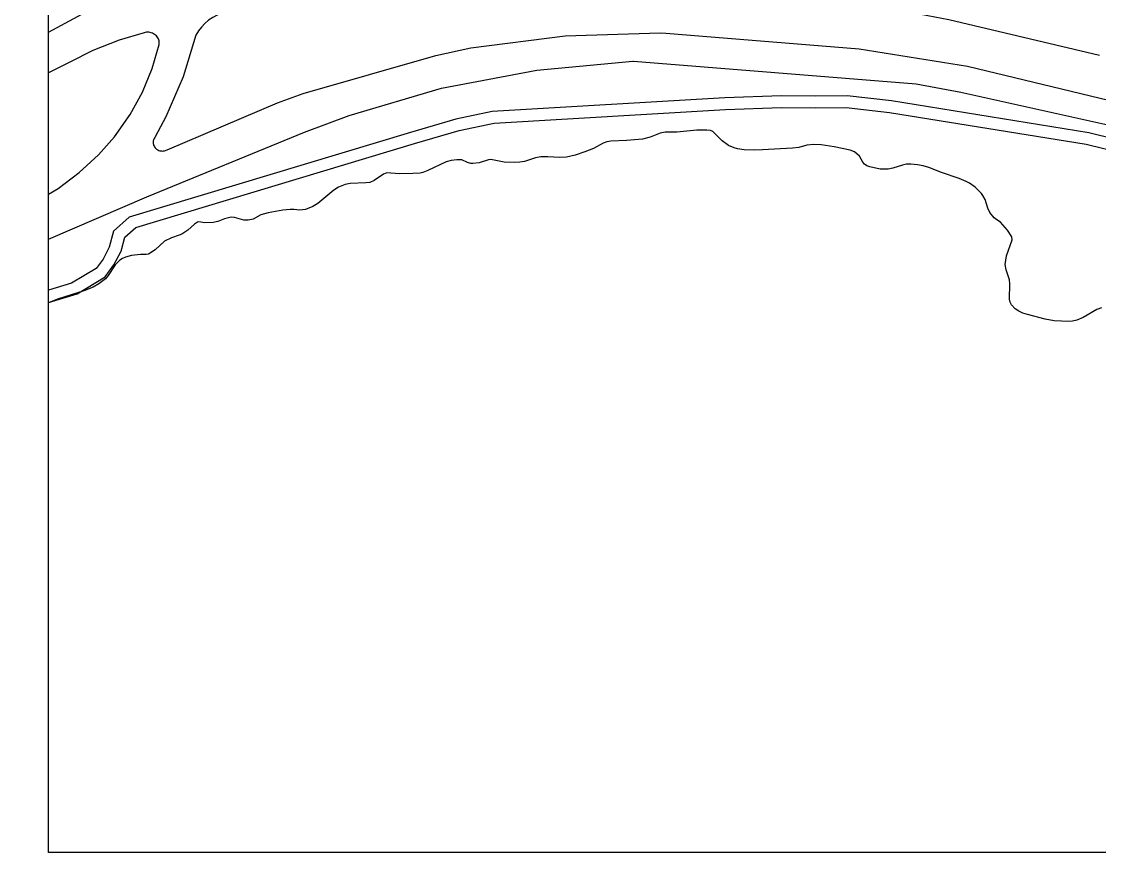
# Model space of a CAD drawing. Header units: metres. Extents: x -1339 to -841, y 9870 to 10292.
# Drawn here: x -1339 to -1119.5, y 9869.5 to 10038.8 of the extents above; entities that cross this region are included whole.
import ezdxf

# ---------------------------------------------------------------- set-up
doc = ezdxf.new("R2010")
doc.units = ezdxf.units.M
doc.header["$LTSCALE"] = 0.001
for name, color, linetype in [('10.0 - Cartográfico', 252, 'Continuous'), ('MUB_HIDROGRAFIA', 7, 'Continuous'), ('NOS_DE_INFRAESTRUTURA', 7, 'Continuous')]:
    doc.layers.add(name, color=color, linetype=linetype)

msp = doc.modelspace()

# ---------------------------------------------------------------- linework, layer by layer
at = {"layer": '10.0 - Cartográfico'}
for points in [[(-1333.54, 10036.58), (-1321.46, 10043.2), (-1319.92, 10043.94), (-1319.9, 10043.95), (-1319.72, 10044.02), (-1311.53, 10047.5), (-1312.54, 10064.89), (-1321.33, 10057.43), (-1327.38, 10052.5), (-1339.04, 10041.38)], [(-1119.46, 10031.83), (-1150.18, 10039.15), (-1160.14, 10041.03), (-1182.17, 10044.23), (-1204.45, 10045.29), (-1209.96, 10045.21), (-1242.32, 10045.64), (-1262.23, 10045.16), (-1273.94, 10044.63), (-1298.72, 10040.26), (-1298.84, 10040.24), (-1298.91, 10040.21), (-1299.16, 10040.1), (-1300.08, 10039.61), (-1300.93, 10039.04), (-1301.71, 10038.39), (-1302.41, 10037.66), (-1303.02, 10036.88), (-1303.55, 10036.03)], [(-1333.54, 10003.58), (-1331.56, 10004.77), (-1327.28, 10007.99), (-1323.37, 10011.6), (-1320.11, 10015.32), (-1316.9, 10019.85), (-1314.4, 10024.4), (-1312.42, 10029.18), (-1310.99, 10034.11), (-1310.98, 10034.35), (-1310.99, 10034.57), (-1311.02, 10034.81), (-1311.08, 10035.03), (-1311.17, 10035.25), (-1311.28, 10035.46), (-1311.42, 10035.65), (-1311.57, 10035.84), (-1311.75, 10036), (-1311.95, 10036.15), (-1312.15, 10036.29), (-1312.38, 10036.39), (-1312.61, 10036.48), (-1312.85, 10036.54), (-1313.1, 10036.58), (-1313.35, 10036.59), (-1313.6, 10036.59), (-1313.85, 10036.55), (-1314.08, 10036.48), (-1319.17, 10035), (-1324.5, 10032.89), (-1329.23, 10030.51), (-1333.54, 10028.35)], [(-1303.55, 10036.03), (-1306.12, 10027.53), (-1309.63, 10019.33), (-1311.79, 10015.27), (-1311.9, 10015.12), (-1312.01, 10014.97), (-1312.09, 10014.8), (-1312.16, 10014.63), (-1312.21, 10014.45), (-1312.23, 10014.28), (-1312.23, 10014.09), (-1312.22, 10013.91), (-1312.19, 10013.73), (-1312.13, 10013.56), (-1312.05, 10013.39), (-1311.96, 10013.23), (-1311.85, 10013.08), (-1311.72, 10012.94), (-1311.57, 10012.81), (-1311.42, 10012.71), (-1311.25, 10012.61), (-1311.07, 10012.53), (-1310.88, 10012.47), (-1310.7, 10012.43), (-1310.5, 10012.41), (-1310.31, 10012.4), (-1310.11, 10012.41), (-1309.92, 10012.45), (-1309.72, 10012.5), (-1309.55, 10012.57), (-1309.41, 10012.64), (-1286.9, 10022.24), (-1281.66, 10024.1), (-1254.65, 10031.86), (-1247.49, 10033.41), (-1228.31, 10035.86), (-1208.96, 10036.44), (-1207.81, 10036.42), (-1168.41, 10033.18), (-1146.34, 10029.68), (-1083.02, 10014.4)], [(-1333.54, 9994.44), (-1313.55, 10003.07), (-1281.39, 10016.24), (-1272.33, 10019.65), (-1253.48, 10025.2), (-1234.1, 10028.89), (-1214.52, 10030.69), (-1214.41, 10030.7), (-1156.83, 10026.07), (-1147.72, 10024.41), (-1115.31, 10017.16), (-1108.57, 10015.1), (-1047.95, 10000.13), (-1036.44, 9998.27), (-1013.21, 9996.24), (-989.9, 9996.47), (-966.73, 9998.95), (-949.74, 10001.59), (-916.54, 10005.71), (-883.34, 10009.84), (-850.14, 10013.96), (-841.42, 10014.97)], [(-1100.44, 10010.9), (-1121.64, 10016.11), (-1161.84, 10022.6), (-1170.9, 10023.65), (-1177.28, 10023.58), (-1184.33, 10023.63), (-1195.81, 10023.22), (-1243.15, 10020.42), (-1250.57, 10018.87), (-1259.8, 10016.18), (-1317.12, 9998.92), (-1320.34, 9996.07), (-1321.17, 9992.82), (-1322.44, 9990.39), (-1323.84, 9988.5), (-1328.84, 9985.45), (-1333.54, 9984.03)], [(-1333.54, 9981.54), (-1327.72, 9983.3), (-1322.02, 9986.78), (-1320.23, 9989.19), (-1318.75, 9992.02), (-1318.02, 9994.84), (-1315.77, 9996.84), (-1259.02, 10013.93), (-1249.91, 10016.58), (-1242.79, 10018.07), (-1195.68, 10020.86), (-1184.29, 10021.27), (-1177.27, 10021.21), (-1171.05, 10021.28), (-1162.22, 10020.26), (-1122.18, 10013.79), (-1101.11, 10008.61)]]:
    msp.add_lwpolyline(points, dxfattribs=at)
at = {"layer": 'MUB_HIDROGRAFIA', "color": 170, "linetype": 'Continuous'}
msp.add_lwpolyline([(-1119.09, 9980.48), (-1119.98, 9980.15), (-1122.77, 9978.51), (-1124.08, 9977.97), (-1124.94, 9977.77), (-1125.73, 9977.68), (-1128.68, 9977.78), (-1130.57, 9978.18), (-1134.16, 9979.1), (-1135.06, 9979.4), (-1135.91, 9979.78), (-1136.64, 9980.24), (-1137.39, 9981.06), (-1137.67, 9981.64), (-1137.81, 9982.22), (-1137.75, 9985.33), (-1137.82, 9986.18), (-1138.5, 9988.23), (-1138.67, 9989.29), (-1138.43, 9991.04), (-1137.29, 9994.34), (-1137.32, 9994.89), (-1138.24, 9996.31), (-1139.66, 9997.89), (-1140.38, 9998.36), (-1140.9, 9998.81), (-1141.78, 9999.88), (-1142.2, 10000.75), (-1142.76, 10002.51), (-1143.2, 10003.35), (-1143.5, 10003.76), (-1144.79, 10005.02), (-1145.97, 10005.84), (-1146.64, 10006.2), (-1148.06, 10006.81), (-1151.67, 10007.99), (-1154.23, 10009.03), (-1155.42, 10009.36), (-1156.51, 10009.57), (-1157.91, 10009.72), (-1158.76, 10009.69), (-1159.63, 10009.5), (-1161.56, 10008.91), (-1162.53, 10008.73), (-1163.37, 10008.67), (-1164.14, 10008.72), (-1166.27, 10009.17), (-1166.85, 10009.41), (-1167.31, 10009.73), (-1167.65, 10010.13), (-1168.37, 10011.32), (-1169.36, 10012.25), (-1170.23, 10012.6), (-1173.53, 10013.26), (-1176.19, 10013.65), (-1177.69, 10013.72), (-1179.08, 10013.59), (-1180.73, 10013.12), (-1182, 10012.97), (-1188.09, 10012.62), (-1189.83, 10012.6), (-1191.85, 10012.67), (-1193.23, 10012.86), (-1193.89, 10013.02), (-1195.02, 10013.49), (-1196.35, 10014.46), (-1198.23, 10016.39), (-1198.73, 10016.61), (-1199.47, 10016.66), (-1201.49, 10016.63), (-1205.57, 10016.27), (-1207.96, 10016.26), (-1208.96, 10016.06), (-1210.99, 10015.21), (-1212.54, 10014.82), (-1215.81, 10014.54), (-1219.04, 10014.41), (-1219.85, 10014.26), (-1220.6, 10013.98), (-1222.56, 10012.91), (-1224.27, 10012.2), (-1226.24, 10011.55), (-1228.01, 10011.18), (-1229.42, 10011.09), (-1231.82, 10011.22), (-1233.27, 10011.2), (-1234.33, 10011.02), (-1236.62, 10010.29), (-1237.55, 10010.12), (-1238.56, 10010.03), (-1240.73, 10010.13), (-1243.45, 10010.67), (-1243.91, 10010.61), (-1245.86, 10009.97), (-1247.12, 10009.86), (-1247.52, 10009.89), (-1248.23, 10010.08), (-1249.38, 10010.59), (-1250.35, 10010.6), (-1251.51, 10010.45), (-1252.54, 10010.18), (-1256.26, 10008.41), (-1257.29, 10008.03), (-1257.83, 10007.91), (-1259.33, 10007.8), (-1262.14, 10007.77), (-1264.62, 10007.95), (-1265.33, 10007.69), (-1267.24, 10006.38), (-1268.11, 10006.01), (-1268.92, 10005.9), (-1272.1, 10005.79), (-1273.14, 10005.61), (-1274.48, 10005.06), (-1275.43, 10004.44), (-1278.7, 10001.72), (-1279.73, 10001.1), (-1281.21, 10000.5), (-1282.4, 10000.36), (-1283.51, 10000.48), (-1284.31, 10000.47), (-1285.81, 10000.32), (-1288.8, 9999.8), (-1290.27, 9999.39), (-1291.84, 9998.54), (-1292.87, 9998.31), (-1293.73, 9998.34), (-1295.67, 9998.88), (-1296.32, 9998.95), (-1297.67, 9998.58), (-1299.09, 9998.06), (-1300, 9997.84), (-1301.72, 9997.75), (-1302.9, 9997.96), (-1303.21, 9997.93), (-1303.84, 9997.5), (-1305.17, 9996.31), (-1306.36, 9995.49), (-1306.94, 9995.23), (-1308.51, 9994.71), (-1309.89, 9994.01), (-1311.82, 9992.28), (-1313.17, 9991.38), (-1313.66, 9991.29), (-1314.8, 9991.29), (-1316.62, 9991.12), (-1317.85, 9990.8), (-1318.45, 9990.51), (-1319.01, 9990.14), (-1319.96, 9989.2), (-1321.41, 9987.07), (-1321.97, 9986.39), (-1323.3, 9985.33), (-1324.44, 9984.67), (-1326.35, 9983.89), (-1331.7, 9982.19), (-1333.54, 9981.49)], dxfattribs=at)
at = {"layer": 'NOS_DE_INFRAESTRUTURA'}
msp.add_lwpolyline([(-1333.54, 10291.6), (-841.42, 10291.6), (-841.42, 9869.52), (-1333.54, 9869.52)], close=True, dxfattribs=at)

doc.saveas('drawing.dxf')
